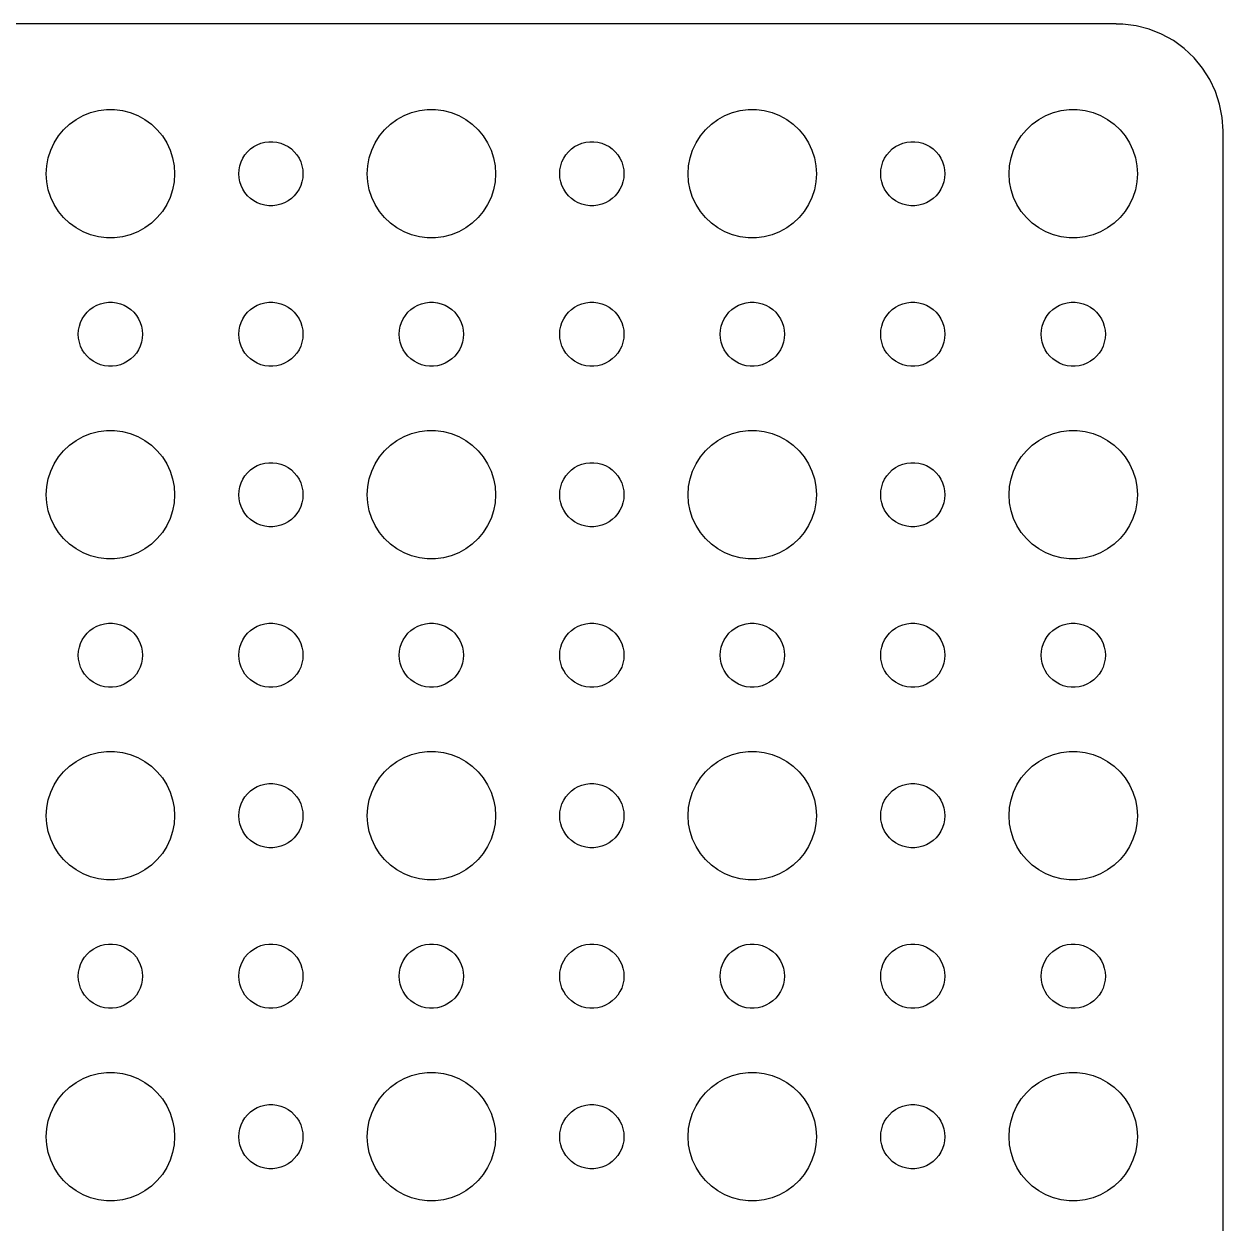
# Model space of a CAD drawing. Extents: x -52 to 52, y -52 to 52.
# Drawn here: x -4 to 52, y -4 to 52 of the extents above; entities that cross this region are included whole.
import ezdxf

# ---------------------------------------------------------------- set-up
doc = ezdxf.new("R2010")
doc.units = 0
doc.layers.get('0').update_dxf_attribs({"linetype": 'CONTINUOUS'})

msp = doc.modelspace()

# ---------------------------------------------------------------- linework, layer by layer
msp.add_lwpolyline([(52, -47), (52, 47), (51.9606, 47.6267), (51.8429, 48.2434), (51.6489, 48.8406), (51.3815, 49.4088), (51.0451, 49.9389), (50.6448, 50.4227), (50.1871, 50.8526), (49.6791, 51.2216), (49.1289, 51.5241), (48.5451, 51.7553), (47.9369, 51.9114), (47.314, 51.9901), (47, 51.9901), (47, 51.997), (-47, 51.997)])
for points in [[(-0.18837, 42.0059), (-0.56214, 42.0531), (-0.92705, 42.1468), (-1.27734, 42.2855), (-1.60748, 42.467), (-1.91227, 42.6885), (-2.18691, 42.9464), (-2.42705, 43.2366), (-2.62892, 43.5547), (-2.78933, 43.8956), (-2.90575, 44.2539), (-2.97634, 44.624), (-3, 45), (-2.97634, 45.376), (-2.90575, 45.7461), (-2.78933, 46.1044), (-2.62892, 46.4453), (-2.42705, 46.7634), (-2.18691, 47.0536), (-1.91227, 47.3115), (-1.60748, 47.533), (-1.27734, 47.7145), (-0.92705, 47.8532), (-0.56214, 47.9469), (-0.18837, 47.9941), (0.18837, 47.9941), (0.56214, 47.9469), (0.92705, 47.8532), (1.27734, 47.7145), (1.60748, 47.533), (1.91227, 47.3115), (2.18691, 47.0536), (2.42705, 46.7634), (2.62892, 46.4453), (2.78933, 46.1044), (2.90575, 45.7461), (2.97634, 45.376), (3, 45), (2.97634, 44.624), (2.90575, 44.2539), (2.78933, 43.8956), (2.62892, 43.5547), (2.42705, 43.2366), (2.18691, 42.9464), (1.91227, 42.6885), (1.60748, 42.467), (1.27734, 42.2855), (0.92705, 42.1468), (0.56214, 42.0531), (0.18837, 42.0059)], [(14.8116, 42.0059), (14.4379, 42.0531), (14.0729, 42.1468), (13.7227, 42.2855), (13.3925, 42.467), (13.0877, 42.6885), (12.8131, 42.9464), (12.5729, 43.2366), (12.3711, 43.5547), (12.2107, 43.8956), (12.0943, 44.2539), (12.0237, 44.624), (12, 45), (12.0237, 45.376), (12.0943, 45.7461), (12.2107, 46.1044), (12.3711, 46.4453), (12.5729, 46.7634), (12.8131, 47.0536), (13.0877, 47.3115), (13.3925, 47.533), (13.7227, 47.7145), (14.0729, 47.8532), (14.4379, 47.9469), (14.8116, 47.9941), (15.1884, 47.9941), (15.5621, 47.9469), (15.9271, 47.8532), (16.2773, 47.7145), (16.6075, 47.533), (16.9123, 47.3115), (17.1869, 47.0536), (17.4271, 46.7634), (17.6289, 46.4453), (17.7893, 46.1044), (17.9057, 45.7461), (17.9763, 45.376), (18, 45), (17.9763, 44.624), (17.9057, 44.2539), (17.7893, 43.8956), (17.6289, 43.5547), (17.4271, 43.2366), (17.1869, 42.9464), (16.9123, 42.6885), (16.6075, 42.467), (16.2773, 42.2855), (15.9271, 42.1468), (15.5621, 42.0531), (15.1884, 42.0059)], [(29.8116, 42.0059), (29.4379, 42.0531), (29.0729, 42.1468), (28.7227, 42.2855), (28.3925, 42.467), (28.0877, 42.6885), (27.8131, 42.9464), (27.5729, 43.2366), (27.3711, 43.5547), (27.2107, 43.8956), (27.0943, 44.2539), (27.0237, 44.624), (27, 45), (27.0237, 45.376), (27.0943, 45.7461), (27.2107, 46.1044), (27.3711, 46.4453), (27.5729, 46.7634), (27.8131, 47.0536), (28.0877, 47.3115), (28.3925, 47.533), (28.7227, 47.7145), (29.0729, 47.8532), (29.4379, 47.9469), (29.8116, 47.9941), (30.1884, 47.9941), (30.5621, 47.9469), (30.9271, 47.8532), (31.2773, 47.7145), (31.6075, 47.533), (31.9123, 47.3115), (32.1869, 47.0536), (32.4271, 46.7634), (32.6289, 46.4453), (32.7893, 46.1044), (32.9057, 45.7461), (32.9763, 45.376), (33, 45), (32.9763, 44.624), (32.9057, 44.2539), (32.7893, 43.8956), (32.6289, 43.5547), (32.4271, 43.2366), (32.1869, 42.9464), (31.9123, 42.6885), (31.6075, 42.467), (31.2773, 42.2855), (30.9271, 42.1468), (30.5621, 42.0531), (30.1884, 42.0059)], [(44.8116, 42.0059), (44.4379, 42.0531), (44.0729, 42.1468), (43.7227, 42.2855), (43.3925, 42.467), (43.0877, 42.6885), (42.8131, 42.9464), (42.5729, 43.2366), (42.3711, 43.5547), (42.2107, 43.8956), (42.0943, 44.2539), (42.0237, 44.624), (42, 45), (42.0237, 45.376), (42.0943, 45.7461), (42.2107, 46.1044), (42.3711, 46.4453), (42.5729, 46.7634), (42.8131, 47.0536), (43.0877, 47.3115), (43.3925, 47.533), (43.7227, 47.7145), (44.0729, 47.8532), (44.4379, 47.9469), (44.8116, 47.9941), (45.1884, 47.9941), (45.5621, 47.9469), (45.9271, 47.8532), (46.2773, 47.7145), (46.6075, 47.533), (46.9123, 47.3115), (47.1869, 47.0536), (47.4271, 46.7634), (47.6289, 46.4453), (47.7893, 46.1044), (47.9057, 45.7461), (47.9763, 45.376), (48, 45), (47.9763, 44.624), (47.9057, 44.2539), (47.7893, 43.8956), (47.6289, 43.5547), (47.4271, 43.2366), (47.1869, 42.9464), (46.9123, 42.6885), (46.6075, 42.467), (46.2773, 42.2855), (45.9271, 42.1468), (45.5621, 42.0531), (45.1884, 42.0059)], [(7.40581, 43.503), (7.21893, 43.5266), (7.03647, 43.5734), (6.86133, 43.6428), (6.69626, 43.7335), (6.54386, 43.8442), (6.40655, 43.9732), (6.28647, 44.1183), (6.18554, 44.2774), (6.10534, 44.4478), (6.04713, 44.627), (6.01183, 44.812), (6, 45), (6.01183, 45.188), (6.04713, 45.373), (6.10534, 45.5522), (6.18554, 45.7226), (6.28647, 45.8817), (6.40655, 46.0268), (6.54386, 46.1558), (6.69626, 46.2665), (6.86133, 46.3572), (7.03647, 46.4266), (7.21893, 46.4734), (7.40581, 46.497), (7.59419, 46.497), (7.78107, 46.4734), (7.96353, 46.4266), (8.13867, 46.3572), (8.30374, 46.2665), (8.45614, 46.1558), (8.59345, 46.0268), (8.71353, 45.8817), (8.81446, 45.7226), (8.89466, 45.5522), (8.95287, 45.373), (8.98817, 45.188), (9, 45), (8.98817, 44.812), (8.95287, 44.627), (8.89466, 44.4478), (8.81446, 44.2774), (8.71353, 44.1183), (8.59345, 43.9732), (8.45614, 43.8442), (8.30374, 43.7335), (8.13867, 43.6428), (7.96353, 43.5734), (7.78107, 43.5266), (7.59419, 43.503)], [(22.4058, 43.503), (22.2189, 43.5266), (22.0365, 43.5734), (21.8613, 43.6428), (21.6963, 43.7335), (21.5439, 43.8442), (21.4065, 43.9732), (21.2865, 44.1183), (21.1855, 44.2774), (21.1053, 44.4478), (21.0471, 44.627), (21.0118, 44.812), (21, 45), (21.0118, 45.188), (21.0471, 45.373), (21.1053, 45.5522), (21.1855, 45.7226), (21.2865, 45.8817), (21.4065, 46.0268), (21.5439, 46.1558), (21.6963, 46.2665), (21.8613, 46.3572), (22.0365, 46.4266), (22.2189, 46.4734), (22.4058, 46.497), (22.5942, 46.497), (22.7811, 46.4734), (22.9635, 46.4266), (23.1387, 46.3572), (23.3037, 46.2665), (23.4561, 46.1558), (23.5935, 46.0268), (23.7135, 45.8817), (23.8145, 45.7226), (23.8947, 45.5522), (23.9529, 45.373), (23.9882, 45.188), (24, 45), (23.9882, 44.812), (23.9529, 44.627), (23.8947, 44.4478), (23.8145, 44.2774), (23.7135, 44.1183), (23.5935, 43.9732), (23.4561, 43.8442), (23.3037, 43.7335), (23.1387, 43.6428), (22.9635, 43.5734), (22.7811, 43.5266), (22.5942, 43.503)], [(37.4058, 43.503), (37.2189, 43.5266), (37.0365, 43.5734), (36.8613, 43.6428), (36.6963, 43.7335), (36.5439, 43.8442), (36.4065, 43.9732), (36.2865, 44.1183), (36.1855, 44.2774), (36.1053, 44.4478), (36.0471, 44.627), (36.0118, 44.812), (36, 45), (36.0118, 45.188), (36.0471, 45.373), (36.1053, 45.5522), (36.1855, 45.7226), (36.2865, 45.8817), (36.4065, 46.0268), (36.5439, 46.1558), (36.6963, 46.2665), (36.8613, 46.3572), (37.0365, 46.4266), (37.2189, 46.4734), (37.4058, 46.497), (37.5942, 46.497), (37.7811, 46.4734), (37.9635, 46.4266), (38.1387, 46.3572), (38.3037, 46.2665), (38.4561, 46.1558), (38.5935, 46.0268), (38.7135, 45.8817), (38.8145, 45.7226), (38.8947, 45.5522), (38.9529, 45.373), (38.9882, 45.188), (39, 45), (38.9882, 44.812), (38.9529, 44.627), (38.8947, 44.4478), (38.8145, 44.2774), (38.7135, 44.1183), (38.5935, 43.9732), (38.4561, 43.8442), (38.3037, 43.7335), (38.1387, 43.6428), (37.9635, 43.5734), (37.7811, 43.5266), (37.5942, 43.503)], [(-0.09419, 36.003), (-0.28107, 36.0266), (-0.46353, 36.0734), (-0.63867, 36.1428), (-0.80374, 36.2335), (-0.95614, 36.3442), (-1.09345, 36.4732), (-1.21353, 36.6183), (-1.31446, 36.7774), (-1.39466, 36.9478), (-1.45287, 37.127), (-1.48817, 37.312), (-1.5, 37.5), (-1.48817, 37.688), (-1.45287, 37.873), (-1.39466, 38.0522), (-1.31446, 38.2226), (-1.21353, 38.3817), (-1.09345, 38.5268), (-0.95614, 38.6558), (-0.80374, 38.7665), (-0.63867, 38.8572), (-0.46353, 38.9266), (-0.28107, 38.9734), (-0.09419, 38.997), (0.09419, 38.997), (0.28107, 38.9734), (0.46353, 38.9266), (0.63867, 38.8572), (0.80374, 38.7665), (0.95614, 38.6558), (1.09345, 38.5268), (1.21353, 38.3817), (1.31446, 38.2226), (1.39466, 38.0522), (1.45287, 37.873), (1.48817, 37.688), (1.5, 37.5), (1.48817, 37.312), (1.45287, 37.127), (1.39466, 36.9478), (1.31446, 36.7774), (1.21353, 36.6183), (1.09345, 36.4732), (0.95614, 36.3442), (0.80374, 36.2335), (0.63867, 36.1428), (0.46353, 36.0734), (0.28107, 36.0266), (0.09419, 36.003)], [(7.40581, 36.003), (7.21893, 36.0266), (7.03647, 36.0734), (6.86133, 36.1428), (6.69626, 36.2335), (6.54386, 36.3442), (6.40655, 36.4732), (6.28647, 36.6183), (6.18554, 36.7774), (6.10534, 36.9478), (6.04713, 37.127), (6.01183, 37.312), (6, 37.5), (6.01183, 37.688), (6.04713, 37.873), (6.10534, 38.0522), (6.18554, 38.2226), (6.28647, 38.3817), (6.40655, 38.5268), (6.54386, 38.6558), (6.69626, 38.7665), (6.86133, 38.8572), (7.03647, 38.9266), (7.21893, 38.9734), (7.40581, 38.997), (7.59419, 38.997), (7.78107, 38.9734), (7.96353, 38.9266), (8.13867, 38.8572), (8.30374, 38.7665), (8.45614, 38.6558), (8.59345, 38.5268), (8.71353, 38.3817), (8.81446, 38.2226), (8.89466, 38.0522), (8.95287, 37.873), (8.98817, 37.688), (9, 37.5), (8.98817, 37.312), (8.95287, 37.127), (8.89466, 36.9478), (8.81446, 36.7774), (8.71353, 36.6183), (8.59345, 36.4732), (8.45614, 36.3442), (8.30374, 36.2335), (8.13867, 36.1428), (7.96353, 36.0734), (7.78107, 36.0266), (7.59419, 36.003)], [(14.9058, 36.003), (14.7189, 36.0266), (14.5365, 36.0734), (14.3613, 36.1428), (14.1963, 36.2335), (14.0439, 36.3442), (13.9065, 36.4732), (13.7865, 36.6183), (13.6855, 36.7774), (13.6053, 36.9478), (13.5471, 37.127), (13.5118, 37.312), (13.5, 37.5), (13.5118, 37.688), (13.5471, 37.873), (13.6053, 38.0522), (13.6855, 38.2226), (13.7865, 38.3817), (13.9065, 38.5268), (14.0439, 38.6558), (14.1963, 38.7665), (14.3613, 38.8572), (14.5365, 38.9266), (14.7189, 38.9734), (14.9058, 38.997), (15.0942, 38.997), (15.2811, 38.9734), (15.4635, 38.9266), (15.6387, 38.8572), (15.8037, 38.7665), (15.9561, 38.6558), (16.0935, 38.5268), (16.2135, 38.3817), (16.3145, 38.2226), (16.3947, 38.0522), (16.4529, 37.873), (16.4882, 37.688), (16.5, 37.5), (16.4882, 37.312), (16.4529, 37.127), (16.3947, 36.9478), (16.3145, 36.7774), (16.2135, 36.6183), (16.0935, 36.4732), (15.9561, 36.3442), (15.8037, 36.2335), (15.6387, 36.1428), (15.4635, 36.0734), (15.2811, 36.0266), (15.0942, 36.003)], [(22.4058, 36.003), (22.2189, 36.0266), (22.0365, 36.0734), (21.8613, 36.1428), (21.6963, 36.2335), (21.5439, 36.3442), (21.4065, 36.4732), (21.2865, 36.6183), (21.1855, 36.7774), (21.1053, 36.9478), (21.0471, 37.127), (21.0118, 37.312), (21, 37.5), (21.0118, 37.688), (21.0471, 37.873), (21.1053, 38.0522), (21.1855, 38.2226), (21.2865, 38.3817), (21.4065, 38.5268), (21.5439, 38.6558), (21.6963, 38.7665), (21.8613, 38.8572), (22.0365, 38.9266), (22.2189, 38.9734), (22.4058, 38.997), (22.5942, 38.997), (22.7811, 38.9734), (22.9635, 38.9266), (23.1387, 38.8572), (23.3037, 38.7665), (23.4561, 38.6558), (23.5935, 38.5268), (23.7135, 38.3817), (23.8145, 38.2226), (23.8947, 38.0522), (23.9529, 37.873), (23.9882, 37.688), (24, 37.5), (23.9882, 37.312), (23.9529, 37.127), (23.8947, 36.9478), (23.8145, 36.7774), (23.7135, 36.6183), (23.5935, 36.4732), (23.4561, 36.3442), (23.3037, 36.2335), (23.1387, 36.1428), (22.9635, 36.0734), (22.7811, 36.0266), (22.5942, 36.003)], [(29.9058, 36.003), (29.7189, 36.0266), (29.5365, 36.0734), (29.3613, 36.1428), (29.1963, 36.2335), (29.0439, 36.3442), (28.9065, 36.4732), (28.7865, 36.6183), (28.6855, 36.7774), (28.6053, 36.9478), (28.5471, 37.127), (28.5118, 37.312), (28.5, 37.5), (28.5118, 37.688), (28.5471, 37.873), (28.6053, 38.0522), (28.6855, 38.2226), (28.7865, 38.3817), (28.9065, 38.5268), (29.0439, 38.6558), (29.1963, 38.7665), (29.3613, 38.8572), (29.5365, 38.9266), (29.7189, 38.9734), (29.9058, 38.997), (30.0942, 38.997), (30.2811, 38.9734), (30.4635, 38.9266), (30.6387, 38.8572), (30.8037, 38.7665), (30.9561, 38.6558), (31.0935, 38.5268), (31.2135, 38.3817), (31.3145, 38.2226), (31.3947, 38.0522), (31.4529, 37.873), (31.4882, 37.688), (31.5, 37.5), (31.4882, 37.312), (31.4529, 37.127), (31.3947, 36.9478), (31.3145, 36.7774), (31.2135, 36.6183), (31.0935, 36.4732), (30.9561, 36.3442), (30.8037, 36.2335), (30.6387, 36.1428), (30.4635, 36.0734), (30.2811, 36.0266), (30.0942, 36.003)], [(37.4058, 36.003), (37.2189, 36.0266), (37.0365, 36.0734), (36.8613, 36.1428), (36.6963, 36.2335), (36.5439, 36.3442), (36.4065, 36.4732), (36.2865, 36.6183), (36.1855, 36.7774), (36.1053, 36.9478), (36.0471, 37.127), (36.0118, 37.312), (36, 37.5), (36.0118, 37.688), (36.0471, 37.873), (36.1053, 38.0522), (36.1855, 38.2226), (36.2865, 38.3817), (36.4065, 38.5268), (36.5439, 38.6558), (36.6963, 38.7665), (36.8613, 38.8572), (37.0365, 38.9266), (37.2189, 38.9734), (37.4058, 38.997), (37.5942, 38.997), (37.7811, 38.9734), (37.9635, 38.9266), (38.1387, 38.8572), (38.3037, 38.7665), (38.4561, 38.6558), (38.5935, 38.5268), (38.7135, 38.3817), (38.8145, 38.2226), (38.8947, 38.0522), (38.9529, 37.873), (38.9882, 37.688), (39, 37.5), (38.9882, 37.312), (38.9529, 37.127), (38.8947, 36.9478), (38.8145, 36.7774), (38.7135, 36.6183), (38.5935, 36.4732), (38.4561, 36.3442), (38.3037, 36.2335), (38.1387, 36.1428), (37.9635, 36.0734), (37.7811, 36.0266), (37.5942, 36.003)], [(44.9058, 36.003), (44.7189, 36.0266), (44.5365, 36.0734), (44.3613, 36.1428), (44.1963, 36.2335), (44.0439, 36.3442), (43.9065, 36.4732), (43.7865, 36.6183), (43.6855, 36.7774), (43.6053, 36.9478), (43.5471, 37.127), (43.5118, 37.312), (43.5, 37.5), (43.5118, 37.688), (43.5471, 37.873), (43.6053, 38.0522), (43.6855, 38.2226), (43.7865, 38.3817), (43.9065, 38.5268), (44.0439, 38.6558), (44.1963, 38.7665), (44.3613, 38.8572), (44.5365, 38.9266), (44.7189, 38.9734), (44.9058, 38.997), (45.0942, 38.997), (45.2811, 38.9734), (45.4635, 38.9266), (45.6387, 38.8572), (45.8037, 38.7665), (45.9561, 38.6558), (46.0935, 38.5268), (46.2135, 38.3817), (46.3145, 38.2226), (46.3947, 38.0522), (46.4529, 37.873), (46.4882, 37.688), (46.5, 37.5), (46.4882, 37.312), (46.4529, 37.127), (46.3947, 36.9478), (46.3145, 36.7774), (46.2135, 36.6183), (46.0935, 36.4732), (45.9561, 36.3442), (45.8037, 36.2335), (45.6387, 36.1428), (45.4635, 36.0734), (45.2811, 36.0266), (45.0942, 36.003)], [(-0.18837, 27.0059), (-0.56214, 27.0531), (-0.92705, 27.1468), (-1.27734, 27.2855), (-1.60748, 27.467), (-1.91227, 27.6885), (-2.18691, 27.9464), (-2.42705, 28.2366), (-2.62892, 28.5547), (-2.78933, 28.8956), (-2.90575, 29.2539), (-2.97634, 29.624), (-3, 30), (-2.97634, 30.376), (-2.90575, 30.7461), (-2.78933, 31.1044), (-2.62892, 31.4453), (-2.42705, 31.7634), (-2.18691, 32.0536), (-1.91227, 32.3115), (-1.60748, 32.533), (-1.27734, 32.7145), (-0.92705, 32.8532), (-0.56214, 32.9469), (-0.18837, 32.9941), (0.18837, 32.9941), (0.56214, 32.9469), (0.92705, 32.8532), (1.27734, 32.7145), (1.60748, 32.533), (1.91227, 32.3115), (2.18691, 32.0536), (2.42705, 31.7634), (2.62892, 31.4453), (2.78933, 31.1044), (2.90575, 30.7461), (2.97634, 30.376), (3, 30), (2.97634, 29.624), (2.90575, 29.2539), (2.78933, 28.8956), (2.62892, 28.5547), (2.42705, 28.2366), (2.18691, 27.9464), (1.91227, 27.6885), (1.60748, 27.467), (1.27734, 27.2855), (0.92705, 27.1468), (0.56214, 27.0531), (0.18837, 27.0059)], [(14.8116, 27.0059), (14.4379, 27.0531), (14.0729, 27.1468), (13.7227, 27.2855), (13.3925, 27.467), (13.0877, 27.6885), (12.8131, 27.9464), (12.5729, 28.2366), (12.3711, 28.5547), (12.2107, 28.8956), (12.0943, 29.2539), (12.0237, 29.624), (12, 30), (12.0237, 30.376), (12.0943, 30.7461), (12.2107, 31.1044), (12.3711, 31.4453), (12.5729, 31.7634), (12.8131, 32.0536), (13.0877, 32.3115), (13.3925, 32.533), (13.7227, 32.7145), (14.0729, 32.8532), (14.4379, 32.9469), (14.8116, 32.9941), (15.1884, 32.9941), (15.5621, 32.9469), (15.9271, 32.8532), (16.2773, 32.7145), (16.6075, 32.533), (16.9123, 32.3115), (17.1869, 32.0536), (17.4271, 31.7634), (17.6289, 31.4453), (17.7893, 31.1044), (17.9057, 30.7461), (17.9763, 30.376), (18, 30), (17.9763, 29.624), (17.9057, 29.2539), (17.7893, 28.8956), (17.6289, 28.5547), (17.4271, 28.2366), (17.1869, 27.9464), (16.9123, 27.6885), (16.6075, 27.467), (16.2773, 27.2855), (15.9271, 27.1468), (15.5621, 27.0531), (15.1884, 27.0059)], [(29.8116, 27.0059), (29.4379, 27.0531), (29.0729, 27.1468), (28.7227, 27.2855), (28.3925, 27.467), (28.0877, 27.6885), (27.8131, 27.9464), (27.5729, 28.2366), (27.3711, 28.5547), (27.2107, 28.8956), (27.0943, 29.2539), (27.0237, 29.624), (27, 30), (27.0237, 30.376), (27.0943, 30.7461), (27.2107, 31.1044), (27.3711, 31.4453), (27.5729, 31.7634), (27.8131, 32.0536), (28.0877, 32.3115), (28.3925, 32.533), (28.7227, 32.7145), (29.0729, 32.8532), (29.4379, 32.9469), (29.8116, 32.9941), (30.1884, 32.9941), (30.5621, 32.9469), (30.9271, 32.8532), (31.2773, 32.7145), (31.6075, 32.533), (31.9123, 32.3115), (32.1869, 32.0536), (32.4271, 31.7634), (32.6289, 31.4453), (32.7893, 31.1044), (32.9057, 30.7461), (32.9763, 30.376), (33, 30), (32.9763, 29.624), (32.9057, 29.2539), (32.7893, 28.8956), (32.6289, 28.5547), (32.4271, 28.2366), (32.1869, 27.9464), (31.9123, 27.6885), (31.6075, 27.467), (31.2773, 27.2855), (30.9271, 27.1468), (30.5621, 27.0531), (30.1884, 27.0059)], [(44.8116, 27.0059), (44.4379, 27.0531), (44.0729, 27.1468), (43.7227, 27.2855), (43.3925, 27.467), (43.0877, 27.6885), (42.8131, 27.9464), (42.5729, 28.2366), (42.3711, 28.5547), (42.2107, 28.8956), (42.0943, 29.2539), (42.0237, 29.624), (42, 30), (42.0237, 30.376), (42.0943, 30.7461), (42.2107, 31.1044), (42.3711, 31.4453), (42.5729, 31.7634), (42.8131, 32.0536), (43.0877, 32.3115), (43.3925, 32.533), (43.7227, 32.7145), (44.0729, 32.8532), (44.4379, 32.9469), (44.8116, 32.9941), (45.1884, 32.9941), (45.5621, 32.9469), (45.9271, 32.8532), (46.2773, 32.7145), (46.6075, 32.533), (46.9123, 32.3115), (47.1869, 32.0536), (47.4271, 31.7634), (47.6289, 31.4453), (47.7893, 31.1044), (47.9057, 30.7461), (47.9763, 30.376), (48, 30), (47.9763, 29.624), (47.9057, 29.2539), (47.7893, 28.8956), (47.6289, 28.5547), (47.4271, 28.2366), (47.1869, 27.9464), (46.9123, 27.6885), (46.6075, 27.467), (46.2773, 27.2855), (45.9271, 27.1468), (45.5621, 27.0531), (45.1884, 27.0059)], [(7.40581, 28.503), (7.21893, 28.5266), (7.03647, 28.5734), (6.86133, 28.6428), (6.69626, 28.7335), (6.54386, 28.8442), (6.40655, 28.9732), (6.28647, 29.1183), (6.18554, 29.2774), (6.10534, 29.4478), (6.04713, 29.627), (6.01183, 29.812), (6, 30), (6.01183, 30.188), (6.04713, 30.373), (6.10534, 30.5522), (6.18554, 30.7226), (6.28647, 30.8817), (6.40655, 31.0268), (6.54386, 31.1558), (6.69626, 31.2665), (6.86133, 31.3572), (7.03647, 31.4266), (7.21893, 31.4734), (7.40581, 31.497), (7.59419, 31.497), (7.78107, 31.4734), (7.96353, 31.4266), (8.13867, 31.3572), (8.30374, 31.2665), (8.45614, 31.1558), (8.59345, 31.0268), (8.71353, 30.8817), (8.81446, 30.7226), (8.89466, 30.5522), (8.95287, 30.373), (8.98817, 30.188), (9, 30), (8.98817, 29.812), (8.95287, 29.627), (8.89466, 29.4478), (8.81446, 29.2774), (8.71353, 29.1183), (8.59345, 28.9732), (8.45614, 28.8442), (8.30374, 28.7335), (8.13867, 28.6428), (7.96353, 28.5734), (7.78107, 28.5266), (7.59419, 28.503)], [(22.4058, 28.503), (22.2189, 28.5266), (22.0365, 28.5734), (21.8613, 28.6428), (21.6963, 28.7335), (21.5439, 28.8442), (21.4065, 28.9732), (21.2865, 29.1183), (21.1855, 29.2774), (21.1053, 29.4478), (21.0471, 29.627), (21.0118, 29.812), (21, 30), (21.0118, 30.188), (21.0471, 30.373), (21.1053, 30.5522), (21.1855, 30.7226), (21.2865, 30.8817), (21.4065, 31.0268), (21.5439, 31.1558), (21.6963, 31.2665), (21.8613, 31.3572), (22.0365, 31.4266), (22.2189, 31.4734), (22.4058, 31.497), (22.5942, 31.497), (22.7811, 31.4734), (22.9635, 31.4266), (23.1387, 31.3572), (23.3037, 31.2665), (23.4561, 31.1558), (23.5935, 31.0268), (23.7135, 30.8817), (23.8145, 30.7226), (23.8947, 30.5522), (23.9529, 30.373), (23.9882, 30.188), (24, 30), (23.9882, 29.812), (23.9529, 29.627), (23.8947, 29.4478), (23.8145, 29.2774), (23.7135, 29.1183), (23.5935, 28.9732), (23.4561, 28.8442), (23.3037, 28.7335), (23.1387, 28.6428), (22.9635, 28.5734), (22.7811, 28.5266), (22.5942, 28.503)], [(37.4058, 28.503), (37.2189, 28.5266), (37.0365, 28.5734), (36.8613, 28.6428), (36.6963, 28.7335), (36.5439, 28.8442), (36.4065, 28.9732), (36.2865, 29.1183), (36.1855, 29.2774), (36.1053, 29.4478), (36.0471, 29.627), (36.0118, 29.812), (36, 30), (36.0118, 30.188), (36.0471, 30.373), (36.1053, 30.5522), (36.1855, 30.7226), (36.2865, 30.8817), (36.4065, 31.0268), (36.5439, 31.1558), (36.6963, 31.2665), (36.8613, 31.3572), (37.0365, 31.4266), (37.2189, 31.4734), (37.4058, 31.497), (37.5942, 31.497), (37.7811, 31.4734), (37.9635, 31.4266), (38.1387, 31.3572), (38.3037, 31.2665), (38.4561, 31.1558), (38.5935, 31.0268), (38.7135, 30.8817), (38.8145, 30.7226), (38.8947, 30.5522), (38.9529, 30.373), (38.9882, 30.188), (39, 30), (38.9882, 29.812), (38.9529, 29.627), (38.8947, 29.4478), (38.8145, 29.2774), (38.7135, 29.1183), (38.5935, 28.9732), (38.4561, 28.8442), (38.3037, 28.7335), (38.1387, 28.6428), (37.9635, 28.5734), (37.7811, 28.5266), (37.5942, 28.503)], [(-0.09419, 21.003), (-0.28107, 21.0266), (-0.46353, 21.0734), (-0.63867, 21.1428), (-0.80374, 21.2335), (-0.95614, 21.3442), (-1.09345, 21.4732), (-1.21353, 21.6183), (-1.31446, 21.7774), (-1.39466, 21.9478), (-1.45287, 22.127), (-1.48817, 22.312), (-1.5, 22.5), (-1.48817, 22.688), (-1.45287, 22.873), (-1.39466, 23.0522), (-1.31446, 23.2226), (-1.21353, 23.3817), (-1.09345, 23.5268), (-0.95614, 23.6558), (-0.80374, 23.7665), (-0.63867, 23.8572), (-0.46353, 23.9266), (-0.28107, 23.9734), (-0.09419, 23.997), (0.09419, 23.997), (0.28107, 23.9734), (0.46353, 23.9266), (0.63867, 23.8572), (0.80374, 23.7665), (0.95614, 23.6558), (1.09345, 23.5268), (1.21353, 23.3817), (1.31446, 23.2226), (1.39466, 23.0522), (1.45287, 22.873), (1.48817, 22.688), (1.5, 22.5), (1.48817, 22.312), (1.45287, 22.127), (1.39466, 21.9478), (1.31446, 21.7774), (1.21353, 21.6183), (1.09345, 21.4732), (0.95614, 21.3442), (0.80374, 21.2335), (0.63867, 21.1428), (0.46353, 21.0734), (0.28107, 21.0266), (0.09419, 21.003)], [(7.40581, 21.003), (7.21893, 21.0266), (7.03647, 21.0734), (6.86133, 21.1428), (6.69626, 21.2335), (6.54386, 21.3442), (6.40655, 21.4732), (6.28647, 21.6183), (6.18554, 21.7774), (6.10534, 21.9478), (6.04713, 22.127), (6.01183, 22.312), (6, 22.5), (6.01183, 22.688), (6.04713, 22.873), (6.10534, 23.0522), (6.18554, 23.2226), (6.28647, 23.3817), (6.40655, 23.5268), (6.54386, 23.6558), (6.69626, 23.7665), (6.86133, 23.8572), (7.03647, 23.9266), (7.21893, 23.9734), (7.40581, 23.997), (7.59419, 23.997), (7.78107, 23.9734), (7.96353, 23.9266), (8.13867, 23.8572), (8.30374, 23.7665), (8.45614, 23.6558), (8.59345, 23.5268), (8.71353, 23.3817), (8.81446, 23.2226), (8.89466, 23.0522), (8.95287, 22.873), (8.98817, 22.688), (9, 22.5), (8.98817, 22.312), (8.95287, 22.127), (8.89466, 21.9478), (8.81446, 21.7774), (8.71353, 21.6183), (8.59345, 21.4732), (8.45614, 21.3442), (8.30374, 21.2335), (8.13867, 21.1428), (7.96353, 21.0734), (7.78107, 21.0266), (7.59419, 21.003)], [(14.9058, 21.003), (14.7189, 21.0266), (14.5365, 21.0734), (14.3613, 21.1428), (14.1963, 21.2335), (14.0439, 21.3442), (13.9065, 21.4732), (13.7865, 21.6183), (13.6855, 21.7774), (13.6053, 21.9478), (13.5471, 22.127), (13.5118, 22.312), (13.5, 22.5), (13.5118, 22.688), (13.5471, 22.873), (13.6053, 23.0522), (13.6855, 23.2226), (13.7865, 23.3817), (13.9065, 23.5268), (14.0439, 23.6558), (14.1963, 23.7665), (14.3613, 23.8572), (14.5365, 23.9266), (14.7189, 23.9734), (14.9058, 23.997), (15.0942, 23.997), (15.2811, 23.9734), (15.4635, 23.9266), (15.6387, 23.8572), (15.8037, 23.7665), (15.9561, 23.6558), (16.0935, 23.5268), (16.2135, 23.3817), (16.3145, 23.2226), (16.3947, 23.0522), (16.4529, 22.873), (16.4882, 22.688), (16.5, 22.5), (16.4882, 22.312), (16.4529, 22.127), (16.3947, 21.9478), (16.3145, 21.7774), (16.2135, 21.6183), (16.0935, 21.4732), (15.9561, 21.3442), (15.8037, 21.2335), (15.6387, 21.1428), (15.4635, 21.0734), (15.2811, 21.0266), (15.0942, 21.003)], [(22.4058, 21.003), (22.2189, 21.0266), (22.0365, 21.0734), (21.8613, 21.1428), (21.6963, 21.2335), (21.5439, 21.3442), (21.4065, 21.4732), (21.2865, 21.6183), (21.1855, 21.7774), (21.1053, 21.9478), (21.0471, 22.127), (21.0118, 22.312), (21, 22.5), (21.0118, 22.688), (21.0471, 22.873), (21.1053, 23.0522), (21.1855, 23.2226), (21.2865, 23.3817), (21.4065, 23.5268), (21.5439, 23.6558), (21.6963, 23.7665), (21.8613, 23.8572), (22.0365, 23.9266), (22.2189, 23.9734), (22.4058, 23.997), (22.5942, 23.997), (22.7811, 23.9734), (22.9635, 23.9266), (23.1387, 23.8572), (23.3037, 23.7665), (23.4561, 23.6558), (23.5935, 23.5268), (23.7135, 23.3817), (23.8145, 23.2226), (23.8947, 23.0522), (23.9529, 22.873), (23.9882, 22.688), (24, 22.5), (23.9882, 22.312), (23.9529, 22.127), (23.8947, 21.9478), (23.8145, 21.7774), (23.7135, 21.6183), (23.5935, 21.4732), (23.4561, 21.3442), (23.3037, 21.2335), (23.1387, 21.1428), (22.9635, 21.0734), (22.7811, 21.0266), (22.5942, 21.003)], [(29.9058, 21.003), (29.7189, 21.0266), (29.5365, 21.0734), (29.3613, 21.1428), (29.1963, 21.2335), (29.0439, 21.3442), (28.9065, 21.4732), (28.7865, 21.6183), (28.6855, 21.7774), (28.6053, 21.9478), (28.5471, 22.127), (28.5118, 22.312), (28.5, 22.5), (28.5118, 22.688), (28.5471, 22.873), (28.6053, 23.0522), (28.6855, 23.2226), (28.7865, 23.3817), (28.9065, 23.5268), (29.0439, 23.6558), (29.1963, 23.7665), (29.3613, 23.8572), (29.5365, 23.9266), (29.7189, 23.9734), (29.9058, 23.997), (30.0942, 23.997), (30.2811, 23.9734), (30.4635, 23.9266), (30.6387, 23.8572), (30.8037, 23.7665), (30.9561, 23.6558), (31.0935, 23.5268), (31.2135, 23.3817), (31.3145, 23.2226), (31.3947, 23.0522), (31.4529, 22.873), (31.4882, 22.688), (31.5, 22.5), (31.4882, 22.312), (31.4529, 22.127), (31.3947, 21.9478), (31.3145, 21.7774), (31.2135, 21.6183), (31.0935, 21.4732), (30.9561, 21.3442), (30.8037, 21.2335), (30.6387, 21.1428), (30.4635, 21.0734), (30.2811, 21.0266), (30.0942, 21.003)], [(37.4058, 21.003), (37.2189, 21.0266), (37.0365, 21.0734), (36.8613, 21.1428), (36.6963, 21.2335), (36.5439, 21.3442), (36.4065, 21.4732), (36.2865, 21.6183), (36.1855, 21.7774), (36.1053, 21.9478), (36.0471, 22.127), (36.0118, 22.312), (36, 22.5), (36.0118, 22.688), (36.0471, 22.873), (36.1053, 23.0522), (36.1855, 23.2226), (36.2865, 23.3817), (36.4065, 23.5268), (36.5439, 23.6558), (36.6963, 23.7665), (36.8613, 23.8572), (37.0365, 23.9266), (37.2189, 23.9734), (37.4058, 23.997), (37.5942, 23.997), (37.7811, 23.9734), (37.9635, 23.9266), (38.1387, 23.8572), (38.3037, 23.7665), (38.4561, 23.6558), (38.5935, 23.5268), (38.7135, 23.3817), (38.8145, 23.2226), (38.8947, 23.0522), (38.9529, 22.873), (38.9882, 22.688), (39, 22.5), (38.9882, 22.312), (38.9529, 22.127), (38.8947, 21.9478), (38.8145, 21.7774), (38.7135, 21.6183), (38.5935, 21.4732), (38.4561, 21.3442), (38.3037, 21.2335), (38.1387, 21.1428), (37.9635, 21.0734), (37.7811, 21.0266), (37.5942, 21.003)], [(44.9058, 21.003), (44.7189, 21.0266), (44.5365, 21.0734), (44.3613, 21.1428), (44.1963, 21.2335), (44.0439, 21.3442), (43.9065, 21.4732), (43.7865, 21.6183), (43.6855, 21.7774), (43.6053, 21.9478), (43.5471, 22.127), (43.5118, 22.312), (43.5, 22.5), (43.5118, 22.688), (43.5471, 22.873), (43.6053, 23.0522), (43.6855, 23.2226), (43.7865, 23.3817), (43.9065, 23.5268), (44.0439, 23.6558), (44.1963, 23.7665), (44.3613, 23.8572), (44.5365, 23.9266), (44.7189, 23.9734), (44.9058, 23.997), (45.0942, 23.997), (45.2811, 23.9734), (45.4635, 23.9266), (45.6387, 23.8572), (45.8037, 23.7665), (45.9561, 23.6558), (46.0935, 23.5268), (46.2135, 23.3817), (46.3145, 23.2226), (46.3947, 23.0522), (46.4529, 22.873), (46.4882, 22.688), (46.5, 22.5), (46.4882, 22.312), (46.4529, 22.127), (46.3947, 21.9478), (46.3145, 21.7774), (46.2135, 21.6183), (46.0935, 21.4732), (45.9561, 21.3442), (45.8037, 21.2335), (45.6387, 21.1428), (45.4635, 21.0734), (45.2811, 21.0266), (45.0942, 21.003)], [(-0.18837, 12.0059), (-0.56214, 12.0531), (-0.92705, 12.1468), (-1.27734, 12.2855), (-1.60748, 12.467), (-1.91227, 12.6885), (-2.18691, 12.9464), (-2.42705, 13.2366), (-2.62892, 13.5547), (-2.78933, 13.8956), (-2.90575, 14.2539), (-2.97634, 14.624), (-3, 15), (-2.97634, 15.376), (-2.90575, 15.7461), (-2.78933, 16.1044), (-2.62892, 16.4453), (-2.42705, 16.7634), (-2.18691, 17.0536), (-1.91227, 17.3115), (-1.60748, 17.533), (-1.27734, 17.7145), (-0.92705, 17.8532), (-0.56214, 17.9469), (-0.18837, 17.9941), (0.18837, 17.9941), (0.56214, 17.9469), (0.92705, 17.8532), (1.27734, 17.7145), (1.60748, 17.533), (1.91227, 17.3115), (2.18691, 17.0536), (2.42705, 16.7634), (2.62892, 16.4453), (2.78933, 16.1044), (2.90575, 15.7461), (2.97634, 15.376), (3, 15), (2.97634, 14.624), (2.90575, 14.2539), (2.78933, 13.8956), (2.62892, 13.5547), (2.42705, 13.2366), (2.18691, 12.9464), (1.91227, 12.6885), (1.60748, 12.467), (1.27734, 12.2855), (0.92705, 12.1468), (0.56214, 12.0531), (0.18837, 12.0059)], [(14.8116, 12.0059), (14.4379, 12.0531), (14.0729, 12.1468), (13.7227, 12.2855), (13.3925, 12.467), (13.0877, 12.6885), (12.8131, 12.9464), (12.5729, 13.2366), (12.3711, 13.5547), (12.2107, 13.8956), (12.0943, 14.2539), (12.0237, 14.624), (12, 15), (12.0237, 15.376), (12.0943, 15.7461), (12.2107, 16.1044), (12.3711, 16.4453), (12.5729, 16.7634), (12.8131, 17.0536), (13.0877, 17.3115), (13.3925, 17.533), (13.7227, 17.7145), (14.0729, 17.8532), (14.4379, 17.9469), (14.8116, 17.9941), (15.1884, 17.9941), (15.5621, 17.9469), (15.9271, 17.8532), (16.2773, 17.7145), (16.6075, 17.533), (16.9123, 17.3115), (17.1869, 17.0536), (17.4271, 16.7634), (17.6289, 16.4453), (17.7893, 16.1044), (17.9057, 15.7461), (17.9763, 15.376), (18, 15), (17.9763, 14.624), (17.9057, 14.2539), (17.7893, 13.8956), (17.6289, 13.5547), (17.4271, 13.2366), (17.1869, 12.9464), (16.9123, 12.6885), (16.6075, 12.467), (16.2773, 12.2855), (15.9271, 12.1468), (15.5621, 12.0531), (15.1884, 12.0059)], [(29.8116, 12.0059), (29.4379, 12.0531), (29.0729, 12.1468), (28.7227, 12.2855), (28.3925, 12.467), (28.0877, 12.6885), (27.8131, 12.9464), (27.5729, 13.2366), (27.3711, 13.5547), (27.2107, 13.8956), (27.0943, 14.2539), (27.0237, 14.624), (27, 15), (27.0237, 15.376), (27.0943, 15.7461), (27.2107, 16.1044), (27.3711, 16.4453), (27.5729, 16.7634), (27.8131, 17.0536), (28.0877, 17.3115), (28.3925, 17.533), (28.7227, 17.7145), (29.0729, 17.8532), (29.4379, 17.9469), (29.8116, 17.9941), (30.1884, 17.9941), (30.5621, 17.9469), (30.9271, 17.8532), (31.2773, 17.7145), (31.6075, 17.533), (31.9123, 17.3115), (32.1869, 17.0536), (32.4271, 16.7634), (32.6289, 16.4453), (32.7893, 16.1044), (32.9057, 15.7461), (32.9763, 15.376), (33, 15), (32.9763, 14.624), (32.9057, 14.2539), (32.7893, 13.8956), (32.6289, 13.5547), (32.4271, 13.2366), (32.1869, 12.9464), (31.9123, 12.6885), (31.6075, 12.467), (31.2773, 12.2855), (30.9271, 12.1468), (30.5621, 12.0531), (30.1884, 12.0059)], [(44.8116, 12.0059), (44.4379, 12.0531), (44.0729, 12.1468), (43.7227, 12.2855), (43.3925, 12.467), (43.0877, 12.6885), (42.8131, 12.9464), (42.5729, 13.2366), (42.3711, 13.5547), (42.2107, 13.8956), (42.0943, 14.2539), (42.0237, 14.624), (42, 15), (42.0237, 15.376), (42.0943, 15.7461), (42.2107, 16.1044), (42.3711, 16.4453), (42.5729, 16.7634), (42.8131, 17.0536), (43.0877, 17.3115), (43.3925, 17.533), (43.7227, 17.7145), (44.0729, 17.8532), (44.4379, 17.9469), (44.8116, 17.9941), (45.1884, 17.9941), (45.5621, 17.9469), (45.9271, 17.8532), (46.2773, 17.7145), (46.6075, 17.533), (46.9123, 17.3115), (47.1869, 17.0536), (47.4271, 16.7634), (47.6289, 16.4453), (47.7893, 16.1044), (47.9057, 15.7461), (47.9763, 15.376), (48, 15), (47.9763, 14.624), (47.9057, 14.2539), (47.7893, 13.8956), (47.6289, 13.5547), (47.4271, 13.2366), (47.1869, 12.9464), (46.9123, 12.6885), (46.6075, 12.467), (46.2773, 12.2855), (45.9271, 12.1468), (45.5621, 12.0531), (45.1884, 12.0059)], [(7.40581, 13.503), (7.21893, 13.5266), (7.03647, 13.5734), (6.86133, 13.6428), (6.69626, 13.7335), (6.54386, 13.8442), (6.40655, 13.9732), (6.28647, 14.1183), (6.18554, 14.2774), (6.10534, 14.4478), (6.04713, 14.627), (6.01183, 14.812), (6, 15), (6.01183, 15.188), (6.04713, 15.373), (6.10534, 15.5522), (6.18554, 15.7226), (6.28647, 15.8817), (6.40655, 16.0268), (6.54386, 16.1558), (6.69626, 16.2665), (6.86133, 16.3572), (7.03647, 16.4266), (7.21893, 16.4734), (7.40581, 16.497), (7.59419, 16.497), (7.78107, 16.4734), (7.96353, 16.4266), (8.13867, 16.3572), (8.30374, 16.2665), (8.45614, 16.1558), (8.59345, 16.0268), (8.71353, 15.8817), (8.81446, 15.7226), (8.89466, 15.5522), (8.95287, 15.373), (8.98817, 15.188), (9, 15), (8.98817, 14.812), (8.95287, 14.627), (8.89466, 14.4478), (8.81446, 14.2774), (8.71353, 14.1183), (8.59345, 13.9732), (8.45614, 13.8442), (8.30374, 13.7335), (8.13867, 13.6428), (7.96353, 13.5734), (7.78107, 13.5266), (7.59419, 13.503)], [(22.4058, 13.503), (22.2189, 13.5266), (22.0365, 13.5734), (21.8613, 13.6428), (21.6963, 13.7335), (21.5439, 13.8442), (21.4065, 13.9732), (21.2865, 14.1183), (21.1855, 14.2774), (21.1053, 14.4478), (21.0471, 14.627), (21.0118, 14.812), (21, 15), (21.0118, 15.188), (21.0471, 15.373), (21.1053, 15.5522), (21.1855, 15.7226), (21.2865, 15.8817), (21.4065, 16.0268), (21.5439, 16.1558), (21.6963, 16.2665), (21.8613, 16.3572), (22.0365, 16.4266), (22.2189, 16.4734), (22.4058, 16.497), (22.5942, 16.497), (22.7811, 16.4734), (22.9635, 16.4266), (23.1387, 16.3572), (23.3037, 16.2665), (23.4561, 16.1558), (23.5935, 16.0268), (23.7135, 15.8817), (23.8145, 15.7226), (23.8947, 15.5522), (23.9529, 15.373), (23.9882, 15.188), (24, 15), (23.9882, 14.812), (23.9529, 14.627), (23.8947, 14.4478), (23.8145, 14.2774), (23.7135, 14.1183), (23.5935, 13.9732), (23.4561, 13.8442), (23.3037, 13.7335), (23.1387, 13.6428), (22.9635, 13.5734), (22.7811, 13.5266), (22.5942, 13.503)], [(37.4058, 13.503), (37.2189, 13.5266), (37.0365, 13.5734), (36.8613, 13.6428), (36.6963, 13.7335), (36.5439, 13.8442), (36.4065, 13.9732), (36.2865, 14.1183), (36.1855, 14.2774), (36.1053, 14.4478), (36.0471, 14.627), (36.0118, 14.812), (36, 15), (36.0118, 15.188), (36.0471, 15.373), (36.1053, 15.5522), (36.1855, 15.7226), (36.2865, 15.8817), (36.4065, 16.0268), (36.5439, 16.1558), (36.6963, 16.2665), (36.8613, 16.3572), (37.0365, 16.4266), (37.2189, 16.4734), (37.4058, 16.497), (37.5942, 16.497), (37.7811, 16.4734), (37.9635, 16.4266), (38.1387, 16.3572), (38.3037, 16.2665), (38.4561, 16.1558), (38.5935, 16.0268), (38.7135, 15.8817), (38.8145, 15.7226), (38.8947, 15.5522), (38.9529, 15.373), (38.9882, 15.188), (39, 15), (38.9882, 14.812), (38.9529, 14.627), (38.8947, 14.4478), (38.8145, 14.2774), (38.7135, 14.1183), (38.5935, 13.9732), (38.4561, 13.8442), (38.3037, 13.7335), (38.1387, 13.6428), (37.9635, 13.5734), (37.7811, 13.5266), (37.5942, 13.503)], [(-0.09419, 6.00296), (-0.28107, 6.02657), (-0.46353, 6.07342), (-0.63867, 6.14276), (-0.80374, 6.23351), (-0.95614, 6.34423), (-1.09345, 6.47318), (-1.21353, 6.61832), (-1.31446, 6.77737), (-1.39466, 6.94781), (-1.45287, 7.12697), (-1.48817, 7.312), (-1.5, 7.5), (-1.48817, 7.688), (-1.45287, 7.87303), (-1.39466, 8.05219), (-1.31446, 8.22263), (-1.21353, 8.38168), (-1.09345, 8.52682), (-0.95614, 8.65577), (-0.80374, 8.76649), (-0.63867, 8.85724), (-0.46353, 8.92658), (-0.28107, 8.97343), (-0.09419, 8.99704), (0.09419, 8.99704), (0.28107, 8.97343), (0.46353, 8.92658), (0.63867, 8.85724), (0.80374, 8.76649), (0.95614, 8.65577), (1.09345, 8.52682), (1.21353, 8.38168), (1.31446, 8.22263), (1.39466, 8.05219), (1.45287, 7.87303), (1.48817, 7.688), (1.5, 7.5), (1.48817, 7.312), (1.45287, 7.12697), (1.39466, 6.94781), (1.31446, 6.77737), (1.21353, 6.61832), (1.09345, 6.47318), (0.95614, 6.34423), (0.80374, 6.23351), (0.63867, 6.14276), (0.46353, 6.07342), (0.28107, 6.02657), (0.09419, 6.00296)], [(7.40581, 6.00296), (7.21893, 6.02657), (7.03647, 6.07342), (6.86133, 6.14276), (6.69626, 6.23351), (6.54386, 6.34423), (6.40655, 6.47318), (6.28647, 6.61832), (6.18554, 6.77737), (6.10534, 6.94781), (6.04713, 7.12697), (6.01183, 7.312), (6, 7.5), (6.01183, 7.688), (6.04713, 7.87303), (6.10534, 8.05219), (6.18554, 8.22263), (6.28647, 8.38168), (6.40655, 8.52682), (6.54386, 8.65577), (6.69626, 8.76649), (6.86133, 8.85724), (7.03647, 8.92658), (7.21893, 8.97343), (7.40581, 8.99704), (7.59419, 8.99704), (7.78107, 8.97343), (7.96353, 8.92658), (8.13867, 8.85724), (8.30374, 8.76649), (8.45614, 8.65577), (8.59345, 8.52682), (8.71353, 8.38168), (8.81446, 8.22263), (8.89466, 8.05219), (8.95287, 7.87303), (8.98817, 7.688), (9, 7.5), (8.98817, 7.312), (8.95287, 7.12697), (8.89466, 6.94781), (8.81446, 6.77737), (8.71353, 6.61832), (8.59345, 6.47318), (8.45614, 6.34423), (8.30374, 6.23351), (8.13867, 6.14276), (7.96353, 6.07342), (7.78107, 6.02657), (7.59419, 6.00296)], [(14.9058, 6.00296), (14.7189, 6.02657), (14.5365, 6.07342), (14.3613, 6.14276), (14.1963, 6.23351), (14.0439, 6.34423), (13.9065, 6.47318), (13.7865, 6.61832), (13.6855, 6.77737), (13.6053, 6.94781), (13.5471, 7.12697), (13.5118, 7.312), (13.5, 7.5), (13.5118, 7.688), (13.5471, 7.87303), (13.6053, 8.05219), (13.6855, 8.22263), (13.7865, 8.38168), (13.9065, 8.52682), (14.0439, 8.65577), (14.1963, 8.76649), (14.3613, 8.85724), (14.5365, 8.92658), (14.7189, 8.97343), (14.9058, 8.99704), (15.0942, 8.99704), (15.2811, 8.97343), (15.4635, 8.92658), (15.6387, 8.85724), (15.8037, 8.76649), (15.9561, 8.65577), (16.0935, 8.52682), (16.2135, 8.38168), (16.3145, 8.22263), (16.3947, 8.05219), (16.4529, 7.87303), (16.4882, 7.688), (16.5, 7.5), (16.4882, 7.312), (16.4529, 7.12697), (16.3947, 6.94781), (16.3145, 6.77737), (16.2135, 6.61832), (16.0935, 6.47318), (15.9561, 6.34423), (15.8037, 6.23351), (15.6387, 6.14276), (15.4635, 6.07342), (15.2811, 6.02657), (15.0942, 6.00296)], [(22.4058, 6.00296), (22.2189, 6.02657), (22.0365, 6.07342), (21.8613, 6.14276), (21.6963, 6.23351), (21.5439, 6.34423), (21.4065, 6.47318), (21.2865, 6.61832), (21.1855, 6.77737), (21.1053, 6.94781), (21.0471, 7.12697), (21.0118, 7.312), (21, 7.5), (21.0118, 7.688), (21.0471, 7.87303), (21.1053, 8.05219), (21.1855, 8.22263), (21.2865, 8.38168), (21.4065, 8.52682), (21.5439, 8.65577), (21.6963, 8.76649), (21.8613, 8.85724), (22.0365, 8.92658), (22.2189, 8.97343), (22.4058, 8.99704), (22.5942, 8.99704), (22.7811, 8.97343), (22.9635, 8.92658), (23.1387, 8.85724), (23.3037, 8.76649), (23.4561, 8.65577), (23.5935, 8.52682), (23.7135, 8.38168), (23.8145, 8.22263), (23.8947, 8.05219), (23.9529, 7.87303), (23.9882, 7.688), (24, 7.5), (23.9882, 7.312), (23.9529, 7.12697), (23.8947, 6.94781), (23.8145, 6.77737), (23.7135, 6.61832), (23.5935, 6.47318), (23.4561, 6.34423), (23.3037, 6.23351), (23.1387, 6.14276), (22.9635, 6.07342), (22.7811, 6.02657), (22.5942, 6.00296)], [(29.9058, 6.00296), (29.7189, 6.02657), (29.5365, 6.07342), (29.3613, 6.14276), (29.1963, 6.23351), (29.0439, 6.34423), (28.9065, 6.47318), (28.7865, 6.61832), (28.6855, 6.77737), (28.6053, 6.94781), (28.5471, 7.12697), (28.5118, 7.312), (28.5, 7.5), (28.5118, 7.688), (28.5471, 7.87303), (28.6053, 8.05219), (28.6855, 8.22263), (28.7865, 8.38168), (28.9065, 8.52682), (29.0439, 8.65577), (29.1963, 8.76649), (29.3613, 8.85724), (29.5365, 8.92658), (29.7189, 8.97343), (29.9058, 8.99704), (30.0942, 8.99704), (30.2811, 8.97343), (30.4635, 8.92658), (30.6387, 8.85724), (30.8037, 8.76649), (30.9561, 8.65577), (31.0935, 8.52682), (31.2135, 8.38168), (31.3145, 8.22263), (31.3947, 8.05219), (31.4529, 7.87303), (31.4882, 7.688), (31.5, 7.5), (31.4882, 7.312), (31.4529, 7.12697), (31.3947, 6.94781), (31.3145, 6.77737), (31.2135, 6.61832), (31.0935, 6.47318), (30.9561, 6.34423), (30.8037, 6.23351), (30.6387, 6.14276), (30.4635, 6.07342), (30.2811, 6.02657), (30.0942, 6.00296)], [(37.4058, 6.00296), (37.2189, 6.02657), (37.0365, 6.07342), (36.8613, 6.14276), (36.6963, 6.23351), (36.5439, 6.34423), (36.4065, 6.47318), (36.2865, 6.61832), (36.1855, 6.77737), (36.1053, 6.94781), (36.0471, 7.12697), (36.0118, 7.312), (36, 7.5), (36.0118, 7.688), (36.0471, 7.87303), (36.1053, 8.05219), (36.1855, 8.22263), (36.2865, 8.38168), (36.4065, 8.52682), (36.5439, 8.65577), (36.6963, 8.76649), (36.8613, 8.85724), (37.0365, 8.92658), (37.2189, 8.97343), (37.4058, 8.99704), (37.5942, 8.99704), (37.7811, 8.97343), (37.9635, 8.92658), (38.1387, 8.85724), (38.3037, 8.76649), (38.4561, 8.65577), (38.5935, 8.52682), (38.7135, 8.38168), (38.8145, 8.22263), (38.8947, 8.05219), (38.9529, 7.87303), (38.9882, 7.688), (39, 7.5), (38.9882, 7.312), (38.9529, 7.12697), (38.8947, 6.94781), (38.8145, 6.77737), (38.7135, 6.61832), (38.5935, 6.47318), (38.4561, 6.34423), (38.3037, 6.23351), (38.1387, 6.14276), (37.9635, 6.07342), (37.7811, 6.02657), (37.5942, 6.00296)], [(44.9058, 6.00296), (44.7189, 6.02657), (44.5365, 6.07342), (44.3613, 6.14276), (44.1963, 6.23351), (44.0439, 6.34423), (43.9065, 6.47318), (43.7865, 6.61832), (43.6855, 6.77737), (43.6053, 6.94781), (43.5471, 7.12697), (43.5118, 7.312), (43.5, 7.5), (43.5118, 7.688), (43.5471, 7.87303), (43.6053, 8.05219), (43.6855, 8.22263), (43.7865, 8.38168), (43.9065, 8.52682), (44.0439, 8.65577), (44.1963, 8.76649), (44.3613, 8.85724), (44.5365, 8.92658), (44.7189, 8.97343), (44.9058, 8.99704), (45.0942, 8.99704), (45.2811, 8.97343), (45.4635, 8.92658), (45.6387, 8.85724), (45.8037, 8.76649), (45.9561, 8.65577), (46.0935, 8.52682), (46.2135, 8.38168), (46.3145, 8.22263), (46.3947, 8.05219), (46.4529, 7.87303), (46.4882, 7.688), (46.5, 7.5), (46.4882, 7.312), (46.4529, 7.12697), (46.3947, 6.94781), (46.3145, 6.77737), (46.2135, 6.61832), (46.0935, 6.47318), (45.9561, 6.34423), (45.8037, 6.23351), (45.6387, 6.14276), (45.4635, 6.07342), (45.2811, 6.02657), (45.0942, 6.00296)], [(-0.18837, -2.99408), (-0.56214, -2.94686), (-0.92705, -2.85317), (-1.27734, -2.71448), (-1.60748, -2.53298), (-1.91227, -2.31154), (-2.18691, -2.05364), (-2.42705, -1.76336), (-2.62892, -1.44526), (-2.78933, -1.10437), (-2.90575, -0.74607), (-2.97634, -0.376), (-3, 0), (-2.97634, 0.376), (-2.90575, 0.74607), (-2.78933, 1.10437), (-2.62892, 1.44526), (-2.42705, 1.76336), (-2.18691, 2.05364), (-1.91227, 2.31154), (-1.60748, 2.53298), (-1.27734, 2.71448), (-0.92705, 2.85317), (-0.56214, 2.94686), (-0.18837, 2.99408), (0.18837, 2.99408), (0.56214, 2.94686), (0.92705, 2.85317), (1.27734, 2.71448), (1.60748, 2.53298), (1.91227, 2.31154), (2.18691, 2.05364), (2.42705, 1.76336), (2.62892, 1.44526), (2.78933, 1.10437), (2.90575, 0.74607), (2.97634, 0.376), (3, 0), (2.97634, -0.376), (2.90575, -0.74607), (2.78933, -1.10437), (2.62892, -1.44526), (2.42705, -1.76336), (2.18691, -2.05364), (1.91227, -2.31154), (1.60748, -2.53298), (1.27734, -2.71448), (0.92705, -2.85317), (0.56214, -2.94686), (0.18837, -2.99408)], [(14.8116, -2.99408), (14.4379, -2.94686), (14.0729, -2.85317), (13.7227, -2.71448), (13.3925, -2.53298), (13.0877, -2.31154), (12.8131, -2.05364), (12.5729, -1.76336), (12.3711, -1.44526), (12.2107, -1.10437), (12.0943, -0.74607), (12.0237, -0.376), (12, 0), (12.0237, 0.376), (12.0943, 0.74607), (12.2107, 1.10437), (12.3711, 1.44526), (12.5729, 1.76336), (12.8131, 2.05364), (13.0877, 2.31154), (13.3925, 2.53298), (13.7227, 2.71448), (14.0729, 2.85317), (14.4379, 2.94686), (14.8116, 2.99408), (15.1884, 2.99408), (15.5621, 2.94686), (15.9271, 2.85317), (16.2773, 2.71448), (16.6075, 2.53298), (16.9123, 2.31154), (17.1869, 2.05364), (17.4271, 1.76336), (17.6289, 1.44526), (17.7893, 1.10437), (17.9057, 0.74607), (17.9763, 0.376), (18, 0), (17.9763, -0.376), (17.9057, -0.74607), (17.7893, -1.10437), (17.6289, -1.44526), (17.4271, -1.76336), (17.1869, -2.05364), (16.9123, -2.31154), (16.6075, -2.53298), (16.2773, -2.71448), (15.9271, -2.85317), (15.5621, -2.94686), (15.1884, -2.99408)], [(29.8116, -2.99408), (29.4379, -2.94686), (29.0729, -2.85317), (28.7227, -2.71448), (28.3925, -2.53298), (28.0877, -2.31154), (27.8131, -2.05364), (27.5729, -1.76336), (27.3711, -1.44526), (27.2107, -1.10437), (27.0943, -0.74607), (27.0237, -0.376), (27, 0), (27.0237, 0.376), (27.0943, 0.74607), (27.2107, 1.10437), (27.3711, 1.44526), (27.5729, 1.76336), (27.8131, 2.05364), (28.0877, 2.31154), (28.3925, 2.53298), (28.7227, 2.71448), (29.0729, 2.85317), (29.4379, 2.94686), (29.8116, 2.99408), (30.1884, 2.99408), (30.5621, 2.94686), (30.9271, 2.85317), (31.2773, 2.71448), (31.6075, 2.53298), (31.9123, 2.31154), (32.1869, 2.05364), (32.4271, 1.76336), (32.6289, 1.44526), (32.7893, 1.10437), (32.9057, 0.74607), (32.9763, 0.376), (33, 0), (32.9763, -0.376), (32.9057, -0.74607), (32.7893, -1.10437), (32.6289, -1.44526), (32.4271, -1.76336), (32.1869, -2.05364), (31.9123, -2.31154), (31.6075, -2.53298), (31.2773, -2.71448), (30.9271, -2.85317), (30.5621, -2.94686), (30.1884, -2.99408)], [(44.8116, -2.99408), (44.4379, -2.94686), (44.0729, -2.85317), (43.7227, -2.71448), (43.3925, -2.53298), (43.0877, -2.31154), (42.8131, -2.05364), (42.5729, -1.76336), (42.3711, -1.44526), (42.2107, -1.10437), (42.0943, -0.74607), (42.0237, -0.376), (42, 0), (42.0237, 0.376), (42.0943, 0.74607), (42.2107, 1.10437), (42.3711, 1.44526), (42.5729, 1.76336), (42.8131, 2.05364), (43.0877, 2.31154), (43.3925, 2.53298), (43.7227, 2.71448), (44.0729, 2.85317), (44.4379, 2.94686), (44.8116, 2.99408), (45.1884, 2.99408), (45.5621, 2.94686), (45.9271, 2.85317), (46.2773, 2.71448), (46.6075, 2.53298), (46.9123, 2.31154), (47.1869, 2.05364), (47.4271, 1.76336), (47.6289, 1.44526), (47.7893, 1.10437), (47.9057, 0.74607), (47.9763, 0.376), (48, 0), (47.9763, -0.376), (47.9057, -0.74607), (47.7893, -1.10437), (47.6289, -1.44526), (47.4271, -1.76336), (47.1869, -2.05364), (46.9123, -2.31154), (46.6075, -2.53298), (46.2773, -2.71448), (45.9271, -2.85317), (45.5621, -2.94686), (45.1884, -2.99408)], [(7.40581, -1.49704), (7.21893, -1.47343), (7.03647, -1.42658), (6.86133, -1.35724), (6.69626, -1.26649), (6.54386, -1.15577), (6.40655, -1.02682), (6.28647, -0.88168), (6.18554, -0.72263), (6.10534, -0.55219), (6.04713, -0.37304), (6.01183, -0.188), (6, 0), (6.01183, 0.188), (6.04713, 0.37304), (6.10534, 0.55219), (6.18554, 0.72263), (6.28647, 0.88168), (6.40655, 1.02682), (6.54386, 1.15577), (6.69626, 1.26649), (6.86133, 1.35724), (7.03647, 1.42658), (7.21893, 1.47343), (7.40581, 1.49704), (7.59419, 1.49704), (7.78107, 1.47343), (7.96353, 1.42658), (8.13867, 1.35724), (8.30374, 1.26649), (8.45614, 1.15577), (8.59345, 1.02682), (8.71353, 0.88168), (8.81446, 0.72263), (8.89466, 0.55219), (8.95287, 0.37304), (8.98817, 0.188), (9, 0), (8.98817, -0.188), (8.95287, -0.37304), (8.89466, -0.55219), (8.81446, -0.72263), (8.71353, -0.88168), (8.59345, -1.02682), (8.45614, -1.15577), (8.30374, -1.26649), (8.13867, -1.35724), (7.96353, -1.42658), (7.78107, -1.47343), (7.59419, -1.49704)], [(22.4058, -1.49704), (22.2189, -1.47343), (22.0365, -1.42658), (21.8613, -1.35724), (21.6963, -1.26649), (21.5439, -1.15577), (21.4065, -1.02682), (21.2865, -0.88168), (21.1855, -0.72263), (21.1053, -0.55219), (21.0471, -0.37304), (21.0118, -0.188), (21, 0), (21.0118, 0.188), (21.0471, 0.37304), (21.1053, 0.55219), (21.1855, 0.72263), (21.2865, 0.88168), (21.4065, 1.02682), (21.5439, 1.15577), (21.6963, 1.26649), (21.8613, 1.35724), (22.0365, 1.42658), (22.2189, 1.47343), (22.4058, 1.49704), (22.5942, 1.49704), (22.7811, 1.47343), (22.9635, 1.42658), (23.1387, 1.35724), (23.3037, 1.26649), (23.4561, 1.15577), (23.5935, 1.02682), (23.7135, 0.88168), (23.8145, 0.72263), (23.8947, 0.55219), (23.9529, 0.37304), (23.9882, 0.188), (24, 0), (23.9882, -0.188), (23.9529, -0.37304), (23.8947, -0.55219), (23.8145, -0.72263), (23.7135, -0.88168), (23.5935, -1.02682), (23.4561, -1.15577), (23.3037, -1.26649), (23.1387, -1.35724), (22.9635, -1.42658), (22.7811, -1.47343), (22.5942, -1.49704)], [(37.4058, -1.49704), (37.2189, -1.47343), (37.0365, -1.42658), (36.8613, -1.35724), (36.6963, -1.26649), (36.5439, -1.15577), (36.4065, -1.02682), (36.2865, -0.88168), (36.1855, -0.72263), (36.1053, -0.55219), (36.0471, -0.37304), (36.0118, -0.188), (36, 0), (36.0118, 0.188), (36.0471, 0.37304), (36.1053, 0.55219), (36.1855, 0.72263), (36.2865, 0.88168), (36.4065, 1.02682), (36.5439, 1.15577), (36.6963, 1.26649), (36.8613, 1.35724), (37.0365, 1.42658), (37.2189, 1.47343), (37.4058, 1.49704), (37.5942, 1.49704), (37.7811, 1.47343), (37.9635, 1.42658), (38.1387, 1.35724), (38.3037, 1.26649), (38.4561, 1.15577), (38.5935, 1.02682), (38.7135, 0.88168), (38.8145, 0.72263), (38.8947, 0.55219), (38.9529, 0.37304), (38.9882, 0.188), (39, 0), (38.9882, -0.188), (38.9529, -0.37304), (38.8947, -0.55219), (38.8145, -0.72263), (38.7135, -0.88168), (38.5935, -1.02682), (38.4561, -1.15577), (38.3037, -1.26649), (38.1387, -1.35724), (37.9635, -1.42658), (37.7811, -1.47343), (37.5942, -1.49704)]]:
    msp.add_lwpolyline(points, close=True)

doc.saveas('drawing.dxf')
